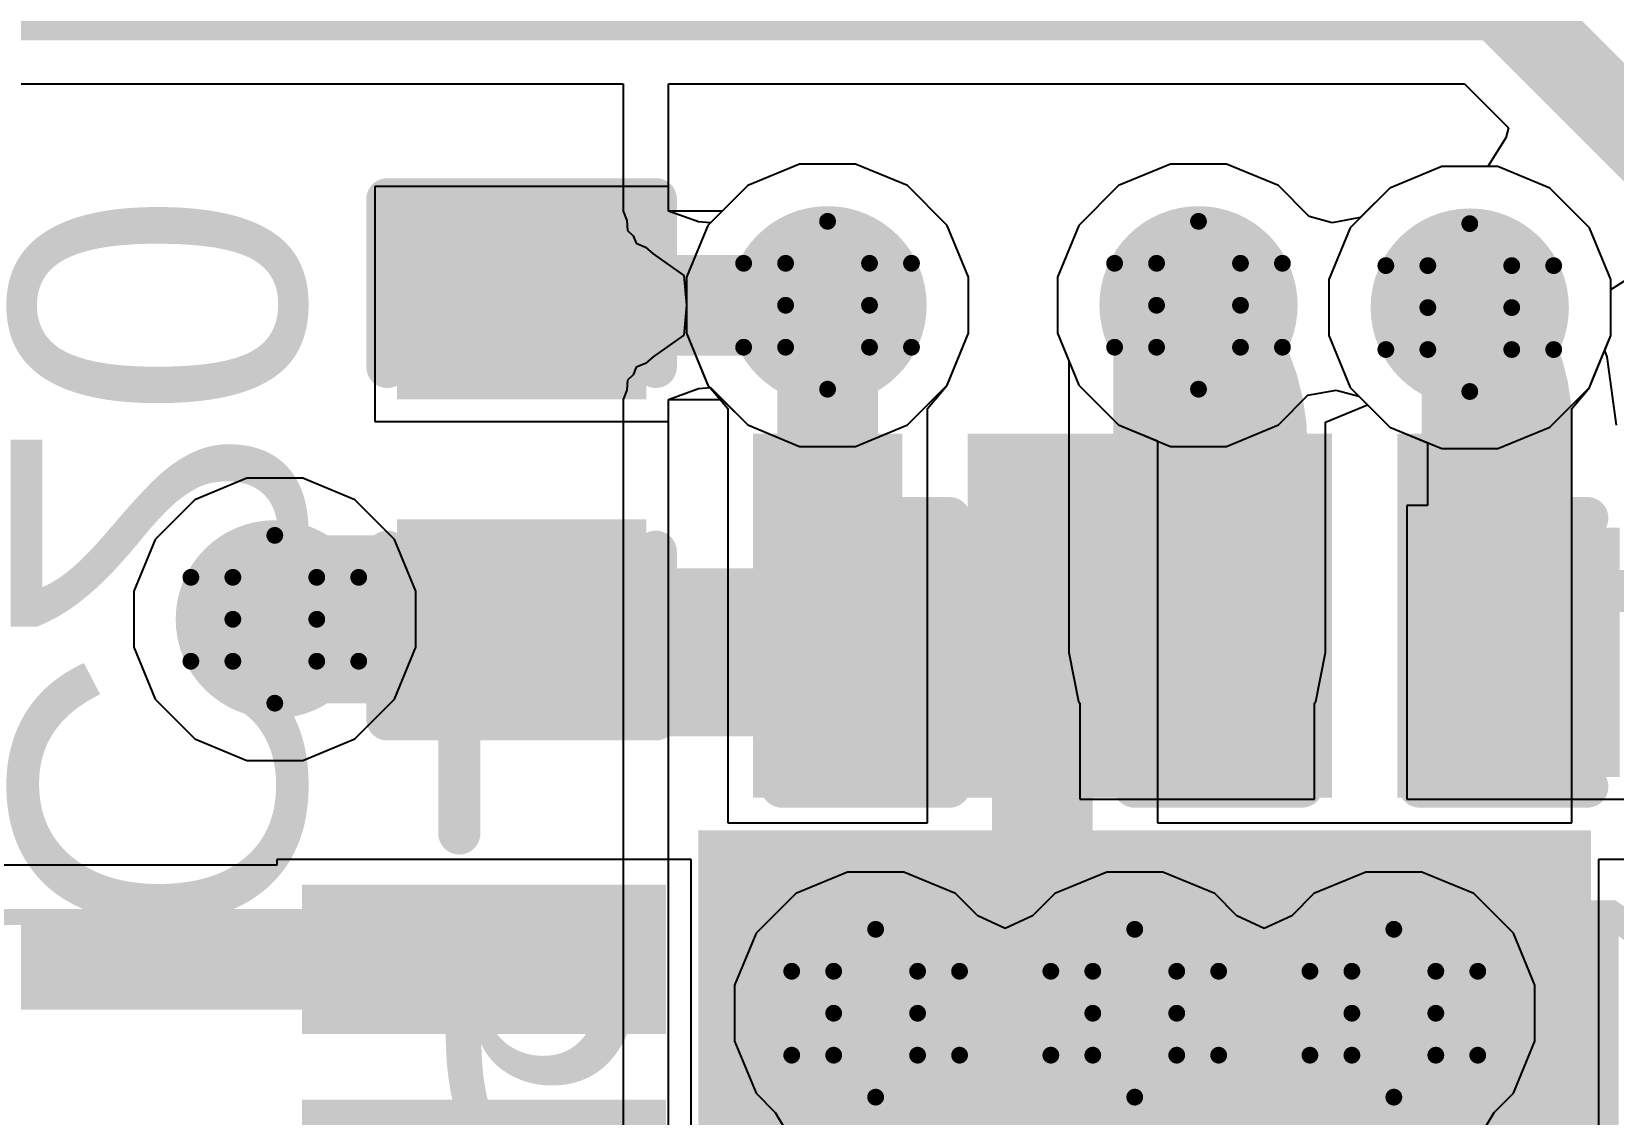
# Model space of a CAD drawing. Header units: inches. Extents: x -4 to 389, y 0 to 108.
# Drawn here: x 30.557 to 35.344, y 28.982 to 32.259 of the extents above; entities that cross this region are included whole.
import ezdxf

# ---------------------------------------------------------------- set-up
doc = ezdxf.new("R2010")
doc.units = ezdxf.units.IN
for name, color, linetype in [('Bottom Layer', 5, 'Continuous'), ('Bottom Overlay', 54, 'Continuous'), ('Bottom Paste', 16, 'Continuous'), ('Bottom Solder', 6, 'Continuous'), ('Drill Drawing', 1, 'Continuous'), ('Signal_1', 16, 'Continuous'), ('Signal_2', 76, 'Continuous'), ('Top Layer', 1, 'Continuous'), ('Top Overlay', 2, 'Continuous'), ('Top Solder', 216, 'Continuous'), ('Via Holes', 16, 'Continuous')]:
    doc.layers.add(name, color=color, linetype=linetype)
doc.styles.add('Arial', font='', dxfattribs={"height": 0.2})
doc.styles.get('Arial').set_extended_font_data('Arial')

msp = doc.modelspace()

# ---------------------------------------------------------------- hatches: boundary and pattern name
at = {"layer": 'Bottom Layer'}
h = msp.add_hatch(color=5, dxfattribs=at)
edge = h.paths.add_edge_path()
edge.add_arc((32.9658, 31.4304), 0.3, 0, 360)
h = msp.add_hatch(color=5, dxfattribs=at)
edge = h.paths.add_edge_path()
edge.add_arc((34.0885, 31.4304), 0.3, 0, 360)
h = msp.add_hatch(color=5, dxfattribs=at)
edge = h.paths.add_edge_path()
edge.add_arc((34.9095, 31.4234), 0.3, 0, 360)
for points in [[(31.7222, 31.6626), (32.3572, 31.6626), (32.3572, 31.2054), (31.7222, 31.2054)], [(31.7222, 30.7228), (32.3572, 30.7228), (32.3572, 30.2656), (31.7222, 30.2656)], [(33.3732, 30.6974), (33.3732, 30.0624), (32.916, 30.0624), (32.916, 30.6974)], [(34.313, 30.6974), (34.313, 30.0624), (33.8558, 30.0624), (33.8558, 30.6974)], [(35.3036, 30.6974), (35.3036, 30.0624), (34.8464, 30.0624), (34.8464, 30.6974)]]:
    msp.add_hatch(color=5, dxfattribs=at).paths.add_polyline_path(points)
h = msp.add_hatch(color=5, dxfattribs=at)
edge = h.paths.add_edge_path()
edge.add_arc((31.2928, 30.48), 0.3, 0, 360)
h = msp.add_hatch(color=5, dxfattribs=at)
edge = h.paths.add_edge_path()
edge.add_arc((33.1113, 29.2877), 0.3, 0, 360)
h = msp.add_hatch(color=5, dxfattribs=at)
edge = h.paths.add_edge_path()
edge.add_arc((33.8955, 29.2877), 0.3, 0, 360)
h = msp.add_hatch(color=5, dxfattribs=at)
edge = h.paths.add_edge_path()
edge.add_arc((34.6797, 29.2877), 0.3, 0, 360)
at = {"layer": 'Bottom Paste'}
for points in [[(31.7222, 31.6626), (32.3572, 31.6626), (32.3572, 31.2054), (31.7222, 31.2054)], [(31.7222, 30.7228), (32.3572, 30.7228), (32.3572, 30.2656), (31.7222, 30.2656)], [(33.3732, 30.6974), (33.3732, 30.0624), (32.916, 30.0624), (32.916, 30.6974)], [(34.313, 30.6974), (34.313, 30.0624), (33.8558, 30.0624), (33.8558, 30.6974)], [(35.3036, 30.6974), (35.3036, 30.0624), (34.8464, 30.0624), (34.8464, 30.6974)]]:
    msp.add_hatch(color=16, dxfattribs=at).paths.add_polyline_path(points)
at = {"layer": 'Bottom Solder'}
for points in [[(31.6622, 31.7226), (32.4172, 31.7226), (32.4172, 31.1454), (31.6622, 31.1454)], [(31.6622, 30.7828), (32.4172, 30.7828), (32.4172, 30.2056), (31.6622, 30.2056)], [(33.4332, 30.7574), (33.4332, 30.0024), (32.856, 30.0024), (32.856, 30.7574)], [(34.373, 30.7574), (34.373, 30.0024), (33.7958, 30.0024), (33.7958, 30.7574)], [(35.3636, 30.7574), (35.3636, 30.0024), (34.7864, 30.0024), (34.7864, 30.7574)]]:
    msp.add_hatch(color=6, dxfattribs=at).paths.add_polyline_path(points)
at = {"layer": 'Signal_1'}
h = msp.add_hatch(color=16, dxfattribs=at)
edge = h.paths.add_edge_path()
edge.add_arc((32.9658, 31.4304), 0.3, 0, 360)
h = msp.add_hatch(color=16, dxfattribs=at)
edge = h.paths.add_edge_path()
edge.add_arc((34.0885, 31.4304), 0.3, 0, 360)
h = msp.add_hatch(color=16, dxfattribs=at)
edge = h.paths.add_edge_path()
edge.add_arc((34.9095, 31.4234), 0.3, 0, 360)
h = msp.add_hatch(color=16, dxfattribs=at)
edge = h.paths.add_edge_path()
edge.add_arc((31.2928, 30.48), 0.3, 0, 360)
h = msp.add_hatch(color=16, dxfattribs=at)
edge = h.paths.add_edge_path()
edge.add_arc((33.1113, 29.2877), 0.3, 0, 360)
h = msp.add_hatch(color=16, dxfattribs=at)
edge = h.paths.add_edge_path()
edge.add_arc((33.8955, 29.2877), 0.3, 0, 360)
h = msp.add_hatch(color=16, dxfattribs=at)
edge = h.paths.add_edge_path()
edge.add_arc((34.6797, 29.2877), 0.3, 0, 360)
at = {"layer": 'Signal_2'}
h = msp.add_hatch(color=76, dxfattribs=at)
edge = h.paths.add_edge_path()
edge.add_arc((32.9658, 31.4304), 0.3, 0, 360)
h = msp.add_hatch(color=76, dxfattribs=at)
edge = h.paths.add_edge_path()
edge.add_arc((34.0885, 31.4304), 0.3, 0, 360)
h = msp.add_hatch(color=76, dxfattribs=at)
edge = h.paths.add_edge_path()
edge.add_arc((34.9095, 31.4234), 0.3, 0, 360)
h = msp.add_hatch(color=76, dxfattribs=at)
edge = h.paths.add_edge_path()
edge.add_arc((31.2928, 30.48), 0.3, 0, 360)
h = msp.add_hatch(color=76, dxfattribs=at)
edge = h.paths.add_edge_path()
edge.add_arc((33.1113, 29.2877), 0.3, 0, 360)
h = msp.add_hatch(color=76, dxfattribs=at)
edge = h.paths.add_edge_path()
edge.add_arc((33.8955, 29.2877), 0.3, 0, 360)
h = msp.add_hatch(color=76, dxfattribs=at)
edge = h.paths.add_edge_path()
edge.add_arc((34.6797, 29.2877), 0.3, 0, 360)
at = {"layer": 'Top Layer'}
h = msp.add_hatch(color=1, dxfattribs=at)
edge = h.paths.add_edge_path()
edge.add_arc((32.9658, 31.4304), 0.3, 0, 360)
h = msp.add_hatch(color=1, dxfattribs=at)
edge = h.paths.add_edge_path()
edge.add_arc((34.0885, 31.4304), 0.3, 0, 360)
h = msp.add_hatch(color=1, dxfattribs=at)
edge = h.paths.add_edge_path()
edge.add_arc((34.9095, 31.4234), 0.3, 0, 360)
for points in [[(32.7908, 30.9906), (33.1408, 30.9906), (33.1408, 29.9906), (32.7908, 29.9906)], [(33.4411, 30.9906), (33.7911, 30.9906), (33.7911, 29.9906), (33.4411, 29.9906)], [(34.0913, 30.9906), (34.4413, 30.9906), (34.4413, 29.9906), (34.0913, 29.9906)], [(34.7415, 30.9906), (35.0916, 30.9906), (35.0916, 29.9906), (34.7415, 29.9906)], [(32.6259, 27.1906), (32.6259, 29.7906), (35.2259, 29.7906), (35.2259, 27.1906)], [(31.4259, 29.2758), (31.4259, 29.6258), (32.4259, 29.6258), (32.4259, 29.2758)]]:
    msp.add_hatch(color=1, dxfattribs=at).paths.add_polyline_path(points)
h = msp.add_hatch(color=1, dxfattribs=at)
edge = h.paths.add_edge_path()
edge.add_arc((31.2928, 30.48), 0.3, 0, 360)
h = msp.add_hatch(color=1, dxfattribs=at)
edge = h.paths.add_edge_path()
edge.add_arc((33.1113, 29.2877), 0.3, 0, 360)
h = msp.add_hatch(color=1, dxfattribs=at)
edge = h.paths.add_edge_path()
edge.add_arc((33.8955, 29.2877), 0.3, 0, 360)
h = msp.add_hatch(color=1, dxfattribs=at)
edge = h.paths.add_edge_path()
edge.add_arc((34.6797, 29.2877), 0.3, 0, 360)
at = {"layer": 'Top Solder'}
for points in [[(32.74, 31.0414), (33.1916, 31.0414), (33.1916, 29.9398), (32.74, 29.9398)], [(33.3903, 31.0414), (33.8419, 31.0414), (33.8419, 29.9398), (33.3903, 29.9398)], [(34.0405, 31.0414), (34.4921, 31.0414), (34.4921, 29.9398), (34.0405, 29.9398)], [(34.6907, 31.0414), (35.1424, 31.0414), (35.1424, 29.9398), (34.6907, 29.9398)], [(32.5751, 27.1398), (32.5751, 29.8414), (35.2767, 29.8414), (35.2767, 27.1398)], [(31.3751, 29.225), (31.3751, 29.6766), (32.4767, 29.6766), (32.4767, 29.225)], [(31.3751, 28.5747), (31.3751, 29.0263), (32.4767, 29.0263), (32.4767, 28.5747)]]:
    msp.add_hatch(color=216, dxfattribs=at).paths.add_polyline_path(points)
at = {"layer": 'Via Holes'}
h = msp.add_hatch(color=7, dxfattribs=at)
edge = h.paths.add_edge_path()
edge.add_arc((32.9658, 31.4304), 0.15, 0, 360)
h = msp.add_hatch(color=7, dxfattribs=at)
edge = h.paths.add_edge_path()
edge.add_arc((34.0885, 31.4304), 0.15, 0, 360)
h = msp.add_hatch(color=7, dxfattribs=at)
edge = h.paths.add_edge_path()
edge.add_arc((34.9095, 31.4234), 0.15, 0, 360)
h = msp.add_hatch(color=7, dxfattribs=at)
edge = h.paths.add_edge_path()
edge.add_arc((31.2928, 30.48), 0.15, 0, 360)
h = msp.add_hatch(color=7, dxfattribs=at)
edge = h.paths.add_edge_path()
edge.add_arc((33.1113, 29.2877), 0.15, 0, 360)
h = msp.add_hatch(color=7, dxfattribs=at)
edge = h.paths.add_edge_path()
edge.add_arc((33.8955, 29.2877), 0.15, 0, 360)
h = msp.add_hatch(color=7, dxfattribs=at)
edge = h.paths.add_edge_path()
edge.add_arc((34.6797, 29.2877), 0.15, 0, 360)

# ---------------------------------------------------------------- linework, layer by layer
at = {"layer": 'Bottom Layer'}
for p, q in [((32.8809, 31.8574), (32.724, 31.7924)), ((33.0508, 31.8574), (32.8809, 31.8574)), ((33.2077, 31.7924), (33.0508, 31.8574)), ((34.0036, 31.8574), (33.8466, 31.7924)), ((34.1734, 31.8574), (34.0036, 31.8574)), ((34.3304, 31.7924), (34.1734, 31.8574)), ((34.8245, 31.8504), (34.6676, 31.7853)), ((34.9944, 31.8504), (34.8245, 31.8504)), ((35.1513, 31.7853), (34.9944, 31.8504)), ((32.4842, 31.7896), (31.5952, 31.7896)), ((31.5952, 31.7896), (31.5952, 31.0784)), ((32.4842, 31.7153), (32.4842, 31.7896)), ((32.724, 31.7924), (32.6468, 31.7153)), ((33.3278, 31.6723), (33.2077, 31.7924)), ((33.8466, 31.7924), (33.7265, 31.6723)), ((34.4239, 31.6989), (34.3304, 31.7924)), ((34.6676, 31.7853), (34.5782, 31.6959)), ((35.2714, 31.6652), (35.1513, 31.7853)), ((32.6468, 31.7153), (32.4842, 31.7153)), ((34.4927, 31.6801), (34.4239, 31.6989)), ((34.5782, 31.6959), (34.4927, 31.6801)), ((33.3928, 31.5154), (33.3278, 31.6723)), ((33.7265, 31.6723), (33.6615, 31.5154)), ((35.3365, 31.5083), (35.2714, 31.6652)), ((33.3928, 31.3455), (33.3928, 31.5154)), ((33.6615, 31.5154), (33.6615, 31.3455)), ((35.3365, 31.3384), (35.3365, 31.5083)), ((33.3278, 31.1886), (33.3928, 31.3455)), ((33.6615, 31.3455), (33.696, 31.2623)), ((35.3179, 31.2936), (35.3365, 31.3384)), ((33.696, 31.2623), (33.696, 30.3799)), ((35.3258, 31.2745), (35.3179, 31.2936)), ((35.3531, 31.0676), (35.3258, 31.2745)), ((33.2077, 31.0685), (33.3278, 31.1886)), ((32.4842, 31.0784), (32.4842, 31.1456)), ((32.4842, 31.1456), (32.6468, 31.1456)), ((32.6468, 31.1456), (32.724, 31.0685)), ((34.4729, 31.0764), (34.5999, 31.129)), ((34.5999, 31.129), (34.6676, 31.0614)), ((31.5952, 31.0784), (32.4842, 31.0784)), ((34.4729, 30.3799), (34.4729, 31.0764)), ((32.724, 31.0685), (32.8809, 31.0034)), ((33.0508, 31.0034), (33.2077, 31.0685)), ((34.6676, 31.0614), (34.782, 31.014)), ((32.8809, 31.0034), (33.0508, 31.0034)), ((34.782, 31.014), (34.782, 30.8244)), ((34.782, 30.8244), (34.7194, 30.8244)), ((34.7194, 30.8244), (34.7194, 29.9354)), ((33.696, 30.3799), (33.7255, 30.2313)), ((34.4433, 30.2313), (34.4729, 30.3799)), ((33.7255, 30.2313), (33.7288, 30.2263)), ((33.7288, 30.2263), (33.7288, 29.9354)), ((34.44, 30.2263), (34.4433, 30.2313)), ((34.44, 29.9354), (34.44, 30.2263)), ((33.7288, 29.9354), (34.44, 29.9354)), ((34.7194, 29.9354), (35.4306, 29.9354))]:
    msp.add_line(p, q, dxfattribs=at)
for points, const_width in [([(34.0844, 30.3799), (34.0844, 31.4264)], 0.508), ([(32.0859, 31.4304), (32.9658, 31.4304)], 0.3048), ([(34.0844, 31.4264), (34.0885, 31.4304)], 0.3048), ([(34.9095, 31.4234), (34.9165, 31.4304)], 0.3048), ([(35.0668, 30.3799), (35.0668, 31.0676)], 0.3048), ([(32.0255, 30.48), (32.0397, 30.4942)], 0.508), ([(32.0397, 30.4942), (32.0778, 30.4942)], 0.508), ([(32.0778, 30.4942), (32.1921, 30.3799)], 0.508), ([(31.2928, 30.48), (32.0255, 30.48)], 0.508), ([(32.1921, 30.3799), (33.1446, 30.3799)], 0.508)]:
    msp.add_lwpolyline(points, dxfattribs=dict(at, const_width=const_width))
for points, const_width in [([(33.9574, 31.4264, 1), (34.2114, 31.4264, 1)], 0.254), ([(32.0097, 31.4304, 1), (32.1621, 31.4304, 1)], 0.1524), ([(32.8896, 31.4304, 1), (33.042, 31.4304, 1)], 0.1524), ([(34.0082, 31.4264, 1), (34.1606, 31.4264, 1)], 0.1524), ([(34.0123, 31.4304, 1), (34.1647, 31.4304, 1)], 0.1524), ([(34.8333, 31.4234, 1), (34.9857, 31.4234, 1)], 0.1524), ([(34.8403, 31.4304, 1), (34.9927, 31.4304, 1)], 0.1524), ([(34.8403, 31.4304, 1), (34.9927, 31.4304, 1)], 0.1524), ([(34.9906, 31.0676, 1), (35.143, 31.0676, 1)], 0.1524), ([(34.9906, 31.0676, 1), (35.143, 31.0676, 1)], 0.1524), ([(31.9127, 30.4942, 1), (32.1667, 30.4942, 1)], 0.254), ([(31.9127, 30.4942, 1), (32.1667, 30.4942, 1)], 0.254), ([(31.9508, 30.4942, 1), (32.2048, 30.4942, 1)], 0.254), ([(31.9508, 30.4942, 1), (32.2048, 30.4942, 1)], 0.254), ([(31.1658, 30.48, 1), (31.4198, 30.48, 1)], 0.254), ([(31.8985, 30.48, 1), (32.1525, 30.48, 1)], 0.254), ([(31.8985, 30.48, 1), (32.1525, 30.48, 1)], 0.254), ([(32.0651, 30.3799, 1), (32.3191, 30.3799, 1)], 0.254), ([(32.0651, 30.3799, 1), (32.3191, 30.3799, 1)], 0.254), ([(33.0176, 30.3799, 1), (33.2716, 30.3799, 1)], 0.254), ([(33.9574, 30.3799, 1), (34.2114, 30.3799, 1)], 0.254), ([(34.9906, 30.3799, 1), (35.143, 30.3799, 1)], 0.1524)]:
    msp.add_lwpolyline(points, format="xyb", close=True, dxfattribs=dict(at, const_width=const_width))
at = {"layer": 'Bottom Layer', "const_width": 0.3048}
msp.add_lwpolyline([(34.9165, 31.4304, -0.198912), (35.0668, 31.0676)], format="xyb", dxfattribs=at)
at = {"layer": 'Bottom Overlay', "const_width": 0.127}
for points in [[(31.6333, 31.7515), (32.4461, 31.7515)], [(31.6333, 31.2435), (31.6333, 31.7515)], [(32.4461, 31.2435), (32.4461, 31.7515)], [(32.8271, 30.7863), (33.3351, 30.7863)], [(32.8271, 29.9735), (32.8271, 30.7863)], [(33.8939, 30.7863), (34.4019, 30.7863)], [(34.4019, 29.9735), (34.4019, 30.7863)], [(34.7575, 30.7863), (35.2655, 30.7863)], [(34.7575, 29.9735), (34.7575, 30.7863)], [(31.6333, 30.1767), (31.6333, 30.6847)], [(32.4461, 30.1767), (32.4461, 30.6847)], [(31.6333, 30.1767), (32.4461, 30.1767)], [(32.8271, 29.9735), (33.3351, 29.9735)], [(33.8939, 29.9735), (34.4019, 29.9735)], [(34.7575, 29.9735), (35.2655, 29.9735)]]:
    msp.add_lwpolyline(points, dxfattribs=at)
at = {"layer": 'Bottom Overlay', "const_width": 0.0635}
for points in [[(31.6016, 31.7515, 1), (31.6651, 31.7515, 1)], [(31.6016, 31.7515, 1), (31.6651, 31.7515, 1)], [(32.4144, 31.7515, 1), (32.4779, 31.7515, 1)], [(32.4144, 31.7515, 1), (32.4779, 31.7515, 1)], [(31.6016, 31.2435, 1), (31.6651, 31.2435, 1)], [(32.4144, 31.2435, 1), (32.4779, 31.2435, 1)], [(32.7954, 30.7863, 1), (32.8589, 30.7863, 1)], [(32.7954, 30.7863, 1), (32.8589, 30.7863, 1)], [(33.3034, 30.7863, 1), (33.3669, 30.7863, 1)], [(33.8622, 30.7863, 1), (33.9257, 30.7863, 1)], [(34.3702, 30.7863, 1), (34.4337, 30.7863, 1)], [(34.3702, 30.7863, 1), (34.4337, 30.7863, 1)], [(34.7258, 30.7863, 1), (34.7893, 30.7863, 1)], [(34.7258, 30.7863, 1), (34.7893, 30.7863, 1)], [(35.2338, 30.7863, 1), (35.2973, 30.7863, 1)], [(31.6016, 30.6847, 1), (31.6651, 30.6847, 1)], [(32.4144, 30.6847, 1), (32.4779, 30.6847, 1)], [(31.6016, 30.1767, 1), (31.6651, 30.1767, 1)], [(31.6016, 30.1767, 1), (31.6651, 30.1767, 1)], [(32.4144, 30.1767, 1), (32.4779, 30.1767, 1)], [(32.4144, 30.1767, 1), (32.4779, 30.1767, 1)], [(32.7954, 29.9735, 1), (32.8589, 29.9735, 1)], [(32.7954, 29.9735, 1), (32.8589, 29.9735, 1)], [(33.3034, 29.9735, 1), (33.3669, 29.9735, 1)], [(33.8622, 29.9735, 1), (33.9257, 29.9735, 1)], [(34.3702, 29.9735, 1), (34.4337, 29.9735, 1)], [(34.3702, 29.9735, 1), (34.4337, 29.9735, 1)], [(34.7258, 29.9735, 1), (34.7893, 29.9735, 1)], [(34.7258, 29.9735, 1), (34.7893, 29.9735, 1)], [(35.2338, 29.9735, 1), (35.2973, 29.9735, 1)]]:
    msp.add_lwpolyline(points, format="xyb", close=True, dxfattribs=at)
at = {"layer": 'Drill Drawing', "const_width": 0.0508}
for points in [[(32.8388, 31.5574), (32.9658, 31.6844)], [(32.9658, 31.6844), (33.0928, 31.5574)], [(33.9615, 31.5574), (34.0885, 31.6844)], [(34.0885, 31.6844), (34.2155, 31.5574)], [(34.7825, 31.5504), (34.9095, 31.6774)], [(34.9095, 31.6774), (35.0365, 31.5504)], [(32.7118, 31.5574), (32.8388, 31.4304)], [(32.7118, 31.5574), (32.8388, 31.5574)], [(33.0928, 31.5574), (33.2198, 31.5574)], [(33.0928, 31.4304), (33.2198, 31.5574)], [(33.8345, 31.5574), (33.9615, 31.4304)], [(33.8345, 31.5574), (33.9615, 31.5574)], [(34.2155, 31.5574), (34.3425, 31.5574)], [(34.2155, 31.4304), (34.3425, 31.5574)], [(34.6555, 31.5504), (34.7825, 31.4234)], [(34.6555, 31.5504), (34.7825, 31.5504)], [(35.0365, 31.5504), (35.1635, 31.5504)], [(35.0365, 31.4234), (35.1635, 31.5504)], [(32.7118, 31.3034), (32.8388, 31.4304)], [(33.0928, 31.4304), (33.2198, 31.3034)], [(33.8345, 31.3034), (33.9615, 31.4304)], [(34.2155, 31.4304), (34.3425, 31.3034)], [(34.6555, 31.2964), (34.7825, 31.4234)], [(35.0365, 31.4234), (35.1635, 31.2964)], [(32.7118, 31.3034), (32.8388, 31.3034)], [(32.8388, 31.3034), (32.9658, 31.1764)], [(32.9658, 31.1764), (33.0928, 31.3034)], [(33.0928, 31.3034), (33.2198, 31.3034)], [(33.8345, 31.3034), (33.9615, 31.3034)], [(33.9615, 31.3034), (34.0885, 31.1764)], [(34.0885, 31.1764), (34.2155, 31.3034)], [(34.2155, 31.3034), (34.3425, 31.3034)], [(34.6555, 31.2964), (34.7825, 31.2964)], [(34.7825, 31.2964), (34.9095, 31.1694)], [(34.9095, 31.1694), (35.0365, 31.2964)], [(35.0365, 31.2964), (35.1635, 31.2964)], [(31.1658, 30.607), (31.2928, 30.734)], [(31.2928, 30.734), (31.4198, 30.607)], [(31.0388, 30.607), (31.1658, 30.48)], [(31.0388, 30.607), (31.1658, 30.607)], [(31.4198, 30.607), (31.5468, 30.607)], [(31.4198, 30.48), (31.5468, 30.607)], [(31.0388, 30.353), (31.1658, 30.48)], [(31.4198, 30.48), (31.5468, 30.353)], [(31.0388, 30.353), (31.1658, 30.353)], [(31.1658, 30.353), (31.2928, 30.226)], [(31.2928, 30.226), (31.4198, 30.353)], [(31.4198, 30.353), (31.5468, 30.353)], [(32.9843, 29.4147), (33.1113, 29.5417)], [(33.1113, 29.5417), (33.2383, 29.4147)], [(33.7685, 29.4147), (33.8955, 29.5417)], [(33.8955, 29.5417), (34.0225, 29.4147)], [(34.5527, 29.4147), (34.6797, 29.5417)], [(34.6797, 29.5417), (34.8067, 29.4147)], [(32.8573, 29.4147), (32.9843, 29.2877)], [(32.8573, 29.4147), (32.9843, 29.4147)], [(33.2383, 29.4147), (33.3653, 29.4147)], [(33.2383, 29.2877), (33.3653, 29.4147)], [(33.6415, 29.4147), (33.7685, 29.2877)], [(33.6415, 29.4147), (33.7685, 29.4147)], [(34.0225, 29.4147), (34.1495, 29.4147)], [(34.0225, 29.2877), (34.1495, 29.4147)], [(34.4257, 29.4147), (34.5527, 29.2877)], [(34.4257, 29.4147), (34.5527, 29.4147)], [(34.8067, 29.4147), (34.9337, 29.4147)], [(34.8067, 29.2877), (34.9337, 29.4147)], [(32.8573, 29.1607), (32.9843, 29.2877)], [(33.2383, 29.2877), (33.3653, 29.1607)], [(33.6415, 29.1607), (33.7685, 29.2877)], [(34.0225, 29.2877), (34.1495, 29.1607)], [(34.4257, 29.1607), (34.5527, 29.2877)], [(34.8067, 29.2877), (34.9337, 29.1607)], [(32.8573, 29.1607), (32.9843, 29.1607)], [(32.9843, 29.1607), (33.1113, 29.0337)], [(33.1113, 29.0337), (33.2383, 29.1607)], [(33.2383, 29.1607), (33.3653, 29.1607)], [(33.6415, 29.1607), (33.7685, 29.1607)], [(33.7685, 29.1607), (33.8955, 29.0337)], [(33.8955, 29.0337), (34.0225, 29.1607)], [(34.0225, 29.1607), (34.1495, 29.1607)], [(34.4257, 29.1607), (34.5527, 29.1607)], [(34.5527, 29.1607), (34.6797, 29.0337)], [(34.6797, 29.0337), (34.8067, 29.1607)], [(34.8067, 29.1607), (34.9337, 29.1607)]]:
    msp.add_lwpolyline(points, dxfattribs=at)
at = {"layer": 'Drill Drawing', "const_width": 0.0254}
for points in [[(32.9531, 31.6844, 1), (32.9785, 31.6844, 1)], [(32.9531, 31.6844, 1), (32.9785, 31.6844, 1)], [(34.0758, 31.6844, 1), (34.1012, 31.6844, 1)], [(34.0758, 31.6844, 1), (34.1012, 31.6844, 1)], [(34.8968, 31.6774, 1), (34.9222, 31.6774, 1)], [(34.8968, 31.6774, 1), (34.9222, 31.6774, 1)], [(32.6991, 31.5574, 1), (32.7245, 31.5574, 1)], [(32.6991, 31.5574, 1), (32.7245, 31.5574, 1)], [(32.8261, 31.5574, 1), (32.8515, 31.5574, 1)], [(32.8261, 31.5574, 1), (32.8515, 31.5574, 1)], [(33.0801, 31.5574, 1), (33.1055, 31.5574, 1)], [(33.0801, 31.5574, 1), (33.1055, 31.5574, 1)], [(33.2071, 31.5574, 1), (33.2325, 31.5574, 1)], [(33.2071, 31.5574, 1), (33.2325, 31.5574, 1)], [(33.8218, 31.5574, 1), (33.8472, 31.5574, 1)], [(33.8218, 31.5574, 1), (33.8472, 31.5574, 1)], [(33.9488, 31.5574, 1), (33.9742, 31.5574, 1)], [(33.9488, 31.5574, 1), (33.9742, 31.5574, 1)], [(34.2028, 31.5574, 1), (34.2282, 31.5574, 1)], [(34.2028, 31.5574, 1), (34.2282, 31.5574, 1)], [(34.3298, 31.5574, 1), (34.3552, 31.5574, 1)], [(34.3298, 31.5574, 1), (34.3552, 31.5574, 1)], [(34.6428, 31.5504, 1), (34.6682, 31.5504, 1)], [(34.6428, 31.5504, 1), (34.6682, 31.5504, 1)], [(34.7698, 31.5504, 1), (34.7952, 31.5504, 1)], [(34.7698, 31.5504, 1), (34.7952, 31.5504, 1)], [(35.0238, 31.5504, 1), (35.0492, 31.5504, 1)], [(35.0238, 31.5504, 1), (35.0492, 31.5504, 1)], [(35.1508, 31.5504, 1), (35.1762, 31.5504, 1)], [(35.1508, 31.5504, 1), (35.1762, 31.5504, 1)], [(32.8261, 31.4304, 1), (32.8515, 31.4304, 1)], [(32.8261, 31.4304, 1), (32.8515, 31.4304, 1)], [(33.0801, 31.4304, 1), (33.1055, 31.4304, 1)], [(33.0801, 31.4304, 1), (33.1055, 31.4304, 1)], [(33.9488, 31.4304, 1), (33.9742, 31.4304, 1)], [(33.9488, 31.4304, 1), (33.9742, 31.4304, 1)], [(34.2028, 31.4304, 1), (34.2282, 31.4304, 1)], [(34.2028, 31.4304, 1), (34.2282, 31.4304, 1)], [(34.7698, 31.4234, 1), (34.7952, 31.4234, 1)], [(34.7698, 31.4234, 1), (34.7952, 31.4234, 1)], [(35.0238, 31.4234, 1), (35.0492, 31.4234, 1)], [(35.0238, 31.4234, 1), (35.0492, 31.4234, 1)], [(32.6991, 31.3034, 1), (32.7245, 31.3034, 1)], [(32.6991, 31.3034, 1), (32.7245, 31.3034, 1)], [(32.8261, 31.3034, 1), (32.8515, 31.3034, 1)], [(32.8261, 31.3034, 1), (32.8515, 31.3034, 1)], [(33.0801, 31.3034, 1), (33.1055, 31.3034, 1)], [(33.0801, 31.3034, 1), (33.1055, 31.3034, 1)], [(33.2071, 31.3034, 1), (33.2325, 31.3034, 1)], [(33.2071, 31.3034, 1), (33.2325, 31.3034, 1)], [(33.8218, 31.3034, 1), (33.8472, 31.3034, 1)], [(33.8218, 31.3034, 1), (33.8472, 31.3034, 1)], [(33.9488, 31.3034, 1), (33.9742, 31.3034, 1)], [(33.9488, 31.3034, 1), (33.9742, 31.3034, 1)], [(34.2028, 31.3034, 1), (34.2282, 31.3034, 1)], [(34.2028, 31.3034, 1), (34.2282, 31.3034, 1)], [(34.3298, 31.3034, 1), (34.3552, 31.3034, 1)], [(34.3298, 31.3034, 1), (34.3552, 31.3034, 1)], [(34.6428, 31.2964, 1), (34.6682, 31.2964, 1)], [(34.6428, 31.2964, 1), (34.6682, 31.2964, 1)], [(34.7698, 31.2964, 1), (34.7952, 31.2964, 1)], [(34.7698, 31.2964, 1), (34.7952, 31.2964, 1)], [(35.0238, 31.2964, 1), (35.0492, 31.2964, 1)], [(35.0238, 31.2964, 1), (35.0492, 31.2964, 1)], [(35.1508, 31.2964, 1), (35.1762, 31.2964, 1)], [(35.1508, 31.2964, 1), (35.1762, 31.2964, 1)], [(32.9531, 31.1764, 1), (32.9785, 31.1764, 1)], [(32.9531, 31.1764, 1), (32.9785, 31.1764, 1)], [(34.0758, 31.1764, 1), (34.1012, 31.1764, 1)], [(34.0758, 31.1764, 1), (34.1012, 31.1764, 1)], [(34.8968, 31.1694, 1), (34.9222, 31.1694, 1)], [(34.8968, 31.1694, 1), (34.9222, 31.1694, 1)], [(31.2801, 30.734, 1), (31.3055, 30.734, 1)], [(31.2801, 30.734, 1), (31.3055, 30.734, 1)], [(31.0261, 30.607, 1), (31.0515, 30.607, 1)], [(31.0261, 30.607, 1), (31.0515, 30.607, 1)], [(31.1531, 30.607, 1), (31.1785, 30.607, 1)], [(31.1531, 30.607, 1), (31.1785, 30.607, 1)], [(31.4071, 30.607, 1), (31.4325, 30.607, 1)], [(31.4071, 30.607, 1), (31.4325, 30.607, 1)], [(31.5341, 30.607, 1), (31.5595, 30.607, 1)], [(31.5341, 30.607, 1), (31.5595, 30.607, 1)], [(31.1531, 30.48, 1), (31.1785, 30.48, 1)], [(31.1531, 30.48, 1), (31.1785, 30.48, 1)], [(31.4071, 30.48, 1), (31.4325, 30.48, 1)], [(31.4071, 30.48, 1), (31.4325, 30.48, 1)], [(31.0261, 30.353, 1), (31.0515, 30.353, 1)], [(31.0261, 30.353, 1), (31.0515, 30.353, 1)], [(31.1531, 30.353, 1), (31.1785, 30.353, 1)], [(31.1531, 30.353, 1), (31.1785, 30.353, 1)], [(31.4071, 30.353, 1), (31.4325, 30.353, 1)], [(31.4071, 30.353, 1), (31.4325, 30.353, 1)], [(31.5341, 30.353, 1), (31.5595, 30.353, 1)], [(31.5341, 30.353, 1), (31.5595, 30.353, 1)], [(31.2801, 30.226, 1), (31.3055, 30.226, 1)], [(31.2801, 30.226, 1), (31.3055, 30.226, 1)], [(33.0986, 29.5417, 1), (33.124, 29.5417, 1)], [(33.0986, 29.5417, 1), (33.124, 29.5417, 1)], [(33.8828, 29.5417, 1), (33.9082, 29.5417, 1)], [(33.8828, 29.5417, 1), (33.9082, 29.5417, 1)], [(34.667, 29.5417, 1), (34.6924, 29.5417, 1)], [(34.667, 29.5417, 1), (34.6924, 29.5417, 1)], [(32.8446, 29.4147, 1), (32.87, 29.4147, 1)], [(32.8446, 29.4147, 1), (32.87, 29.4147, 1)], [(32.9716, 29.4147, 1), (32.997, 29.4147, 1)], [(32.9716, 29.4147, 1), (32.997, 29.4147, 1)], [(33.2256, 29.4147, 1), (33.251, 29.4147, 1)], [(33.2256, 29.4147, 1), (33.251, 29.4147, 1)], [(33.3526, 29.4147, 1), (33.378, 29.4147, 1)], [(33.3526, 29.4147, 1), (33.378, 29.4147, 1)], [(33.6288, 29.4147, 1), (33.6542, 29.4147, 1)], [(33.6288, 29.4147, 1), (33.6542, 29.4147, 1)], [(33.7558, 29.4147, 1), (33.7812, 29.4147, 1)], [(33.7558, 29.4147, 1), (33.7812, 29.4147, 1)], [(34.0098, 29.4147, 1), (34.0352, 29.4147, 1)], [(34.0098, 29.4147, 1), (34.0352, 29.4147, 1)], [(34.1368, 29.4147, 1), (34.1622, 29.4147, 1)], [(34.1368, 29.4147, 1), (34.1622, 29.4147, 1)], [(34.413, 29.4147, 1), (34.4384, 29.4147, 1)], [(34.413, 29.4147, 1), (34.4384, 29.4147, 1)], [(34.54, 29.4147, 1), (34.5654, 29.4147, 1)], [(34.54, 29.4147, 1), (34.5654, 29.4147, 1)], [(34.794, 29.4147, 1), (34.8194, 29.4147, 1)], [(34.794, 29.4147, 1), (34.8194, 29.4147, 1)], [(34.921, 29.4147, 1), (34.9464, 29.4147, 1)], [(34.921, 29.4147, 1), (34.9464, 29.4147, 1)], [(32.9716, 29.2877, 1), (32.997, 29.2877, 1)], [(32.9716, 29.2877, 1), (32.997, 29.2877, 1)], [(33.2256, 29.2877, 1), (33.251, 29.2877, 1)], [(33.2256, 29.2877, 1), (33.251, 29.2877, 1)], [(33.7558, 29.2877, 1), (33.7812, 29.2877, 1)], [(33.7558, 29.2877, 1), (33.7812, 29.2877, 1)], [(34.0098, 29.2877, 1), (34.0352, 29.2877, 1)], [(34.0098, 29.2877, 1), (34.0352, 29.2877, 1)], [(34.54, 29.2877, 1), (34.5654, 29.2877, 1)], [(34.54, 29.2877, 1), (34.5654, 29.2877, 1)], [(34.794, 29.2877, 1), (34.8194, 29.2877, 1)], [(34.794, 29.2877, 1), (34.8194, 29.2877, 1)], [(32.8446, 29.1607, 1), (32.87, 29.1607, 1)], [(32.8446, 29.1607, 1), (32.87, 29.1607, 1)], [(32.9716, 29.1607, 1), (32.997, 29.1607, 1)], [(32.9716, 29.1607, 1), (32.997, 29.1607, 1)], [(33.2256, 29.1607, 1), (33.251, 29.1607, 1)], [(33.2256, 29.1607, 1), (33.251, 29.1607, 1)], [(33.3526, 29.1607, 1), (33.378, 29.1607, 1)], [(33.3526, 29.1607, 1), (33.378, 29.1607, 1)], [(33.6288, 29.1607, 1), (33.6542, 29.1607, 1)], [(33.6288, 29.1607, 1), (33.6542, 29.1607, 1)], [(33.7558, 29.1607, 1), (33.7812, 29.1607, 1)], [(33.7558, 29.1607, 1), (33.7812, 29.1607, 1)], [(34.0098, 29.1607, 1), (34.0352, 29.1607, 1)], [(34.0098, 29.1607, 1), (34.0352, 29.1607, 1)], [(34.1368, 29.1607, 1), (34.1622, 29.1607, 1)], [(34.1368, 29.1607, 1), (34.1622, 29.1607, 1)], [(34.413, 29.1607, 1), (34.4384, 29.1607, 1)], [(34.413, 29.1607, 1), (34.4384, 29.1607, 1)], [(34.54, 29.1607, 1), (34.5654, 29.1607, 1)], [(34.54, 29.1607, 1), (34.5654, 29.1607, 1)], [(34.794, 29.1607, 1), (34.8194, 29.1607, 1)], [(34.794, 29.1607, 1), (34.8194, 29.1607, 1)], [(34.921, 29.1607, 1), (34.9464, 29.1607, 1)], [(34.921, 29.1607, 1), (34.9464, 29.1607, 1)], [(33.0986, 29.0337, 1), (33.124, 29.0337, 1)], [(33.0986, 29.0337, 1), (33.124, 29.0337, 1)], [(33.8828, 29.0337, 1), (33.9082, 29.0337, 1)], [(33.8828, 29.0337, 1), (33.9082, 29.0337, 1)], [(34.667, 29.0337, 1), (34.6924, 29.0337, 1)], [(34.667, 29.0337, 1), (34.6924, 29.0337, 1)]]:
    msp.add_lwpolyline(points, format="xyb", close=True, dxfattribs=at)
at = {"layer": 'Signal_1'}
for p, q in [((32.8809, 31.8574), (32.724, 31.7924)), ((33.0508, 31.8574), (32.8809, 31.8574)), ((33.2077, 31.7924), (33.0508, 31.8574)), ((34.0036, 31.8574), (33.8466, 31.7924)), ((34.1734, 31.8574), (34.0036, 31.8574)), ((34.3304, 31.7924), (34.1734, 31.8574)), ((34.8245, 31.8504), (34.6676, 31.7853)), ((34.9944, 31.8504), (34.8245, 31.8504)), ((35.1513, 31.7853), (34.9944, 31.8504)), ((32.724, 31.7924), (32.6038, 31.6723)), ((33.3278, 31.6723), (33.2077, 31.7924)), ((33.8466, 31.7924), (33.7265, 31.6723)), ((34.4239, 31.6989), (34.3304, 31.7924)), ((34.6676, 31.7853), (34.5782, 31.6959)), ((35.2714, 31.6652), (35.1513, 31.7853)), ((34.4927, 31.6801), (34.4239, 31.6989)), ((34.5782, 31.6959), (34.4927, 31.6801)), ((32.6038, 31.6723), (32.5388, 31.5154)), ((33.3928, 31.5154), (33.3278, 31.6723)), ((33.7265, 31.6723), (33.6615, 31.5154)), ((35.3365, 31.5083), (35.2714, 31.6652)), ((32.5388, 31.5154), (32.5388, 31.3455)), ((33.3928, 31.3455), (33.3928, 31.5154)), ((33.6615, 31.5154), (33.6615, 31.3455)), ((35.3365, 31.3384), (35.3365, 31.5083)), ((32.5388, 31.3455), (32.6038, 31.1886)), ((33.3278, 31.1886), (33.3928, 31.3455)), ((33.6615, 31.3455), (33.7265, 31.1886)), ((35.2714, 31.1815), (35.3365, 31.3384)), ((32.6038, 31.1886), (32.724, 31.0685)), ((33.2077, 31.0685), (33.3278, 31.1886)), ((33.7265, 31.1886), (33.8466, 31.0685)), ((34.4198, 31.1579), (34.5052, 31.1737)), ((34.5052, 31.1737), (34.574, 31.1549)), ((35.1513, 31.0614), (35.2714, 31.1815)), ((34.3304, 31.0685), (34.4198, 31.1579)), ((34.574, 31.1549), (34.6676, 31.0614)), ((32.724, 31.0685), (32.8809, 31.0034)), ((33.0508, 31.0034), (33.2077, 31.0685)), ((33.8466, 31.0685), (34.0036, 31.0034)), ((34.1734, 31.0034), (34.3304, 31.0685)), ((34.6676, 31.0614), (34.8245, 30.9964)), ((34.9944, 30.9964), (35.1513, 31.0614)), ((32.8809, 31.0034), (33.0508, 31.0034)), ((34.0036, 31.0034), (34.1734, 31.0034)), ((34.8245, 30.9964), (34.9944, 30.9964)), ((31.2079, 30.907), (31.0509, 30.842)), ((31.3778, 30.907), (31.2079, 30.907)), ((31.5347, 30.842), (31.3778, 30.907)), ((31.0509, 30.842), (30.9308, 30.7219)), ((31.6548, 30.7219), (31.5347, 30.842)), ((30.9308, 30.7219), (30.8658, 30.5649)), ((31.7198, 30.5649), (31.6548, 30.7219)), ((30.8658, 30.5649), (30.8658, 30.3951)), ((31.7198, 30.3951), (31.7198, 30.5649)), ((30.8658, 30.3951), (30.9308, 30.2381)), ((31.6548, 30.2381), (31.7198, 30.3951)), ((30.9308, 30.2381), (31.0509, 30.118)), ((31.5347, 30.118), (31.6548, 30.2381)), ((31.0509, 30.118), (31.2079, 30.053)), ((31.3778, 30.053), (31.5347, 30.118)), ((31.2079, 30.053), (31.3778, 30.053)), ((33.0264, 29.7147), (32.8694, 29.6497)), ((33.1962, 29.7147), (33.0264, 29.7147)), ((33.3532, 29.6497), (33.1962, 29.7147)), ((33.8106, 29.7147), (33.6536, 29.6497)), ((33.9805, 29.7147), (33.8106, 29.7147)), ((34.1374, 29.6497), (33.9805, 29.7147)), ((34.5948, 29.7147), (34.4379, 29.6497)), ((34.7647, 29.7147), (34.5948, 29.7147)), ((34.9216, 29.6497), (34.7647, 29.7147)), ((32.8694, 29.6497), (32.7493, 29.5296)), ((33.4204, 29.5824), (33.3532, 29.6497)), ((33.6536, 29.6497), (33.5864, 29.5824)), ((34.2047, 29.5824), (34.1374, 29.6497)), ((34.4379, 29.6497), (34.3706, 29.5824)), ((35.0417, 29.5296), (34.9216, 29.6497)), ((33.5034, 29.5437), (33.4204, 29.5824)), ((33.5864, 29.5824), (33.5034, 29.5437)), ((34.2876, 29.5437), (34.2047, 29.5824)), ((34.3706, 29.5824), (34.2876, 29.5437)), ((32.7493, 29.5296), (32.6843, 29.3727)), ((35.1067, 29.3727), (35.0417, 29.5296)), ((32.6843, 29.3727), (32.6843, 29.2028)), ((35.1067, 29.2028), (35.1067, 29.3727)), ((32.6843, 29.2028), (32.7493, 29.0458)), ((35.0417, 29.0458), (35.1067, 29.2028)), ((32.7493, 29.0458), (32.8075, 28.9877)), ((34.9836, 28.9877), (35.0417, 29.0458)), ((32.8075, 28.9877), (32.8569, 28.9047)), ((34.9341, 28.9047), (34.9836, 28.9877))]:
    msp.add_line(p, q, dxfattribs=at)
at = {"layer": 'Signal_2'}
for p, q in [((28.3521, 32.1006), (32.3468, 32.1006)), ((32.3468, 32.1006), (32.3468, 31.7155)), ((32.4842, 31.7155), (32.4842, 32.1006)), ((32.4842, 32.1006), (34.8939, 32.1006)), ((34.8939, 32.1006), (35.0269, 31.9677)), ((35.0184, 31.9372), (34.9646, 31.8504)), ((35.0269, 31.9677), (35.0184, 31.9372)), ((32.8809, 31.8574), (32.724, 31.7924)), ((33.0508, 31.8574), (32.8809, 31.8574)), ((33.2077, 31.7924), (33.0508, 31.8574)), ((34.8245, 31.8504), (34.6676, 31.7853)), ((34.9646, 31.8504), (34.8245, 31.8504)), ((32.724, 31.7924), (32.6112, 31.6797)), ((33.3278, 31.6723), (33.2077, 31.7924)), ((34.6676, 31.7853), (34.5475, 31.6652)), ((32.3468, 31.7155), (32.3584, 31.6874)), ((32.575, 31.6827), (32.4842, 31.7155)), ((32.3584, 31.6874), (32.3598, 31.657)), ((32.3598, 31.657), (32.3778, 31.6407)), ((32.6112, 31.6797), (32.575, 31.6827)), ((33.3928, 31.5154), (33.3278, 31.6723)), ((34.5475, 31.6652), (34.4825, 31.5083)), ((32.3778, 31.6407), (32.387, 31.6183)), ((32.387, 31.6183), (32.4151, 31.6066)), ((32.4151, 31.6066), (32.4376, 31.5862)), ((32.4376, 31.5862), (32.5311, 31.5208)), ((32.5311, 31.5208), (32.5385, 31.4304)), ((33.3928, 31.3455), (33.3928, 31.5154)), ((34.4825, 31.5083), (34.4825, 31.3384)), ((35.3365, 31.4785), (35.4233, 31.5323)), ((35.3365, 31.3384), (35.3365, 31.4785)), ((32.5385, 31.4304), (32.5311, 31.3401)), ((32.5311, 31.3401), (32.4376, 31.2747)), ((33.3278, 31.1886), (33.3928, 31.3455)), ((34.4825, 31.3384), (34.5475, 31.1815)), ((35.2714, 31.1815), (35.3365, 31.3384)), ((32.4376, 31.2747), (32.4151, 31.2543)), ((32.3778, 31.2202), (32.3598, 31.2039)), ((32.387, 31.2426), (32.3778, 31.2202)), ((32.4151, 31.2543), (32.387, 31.2426)), ((32.3584, 31.1735), (32.3468, 31.1454)), ((32.3598, 31.2039), (32.3584, 31.1735)), ((32.4842, 31.1454), (32.575, 31.1782)), ((32.575, 31.1782), (32.6112, 31.1812)), ((32.6112, 31.1812), (32.724, 31.0685)), ((33.2077, 31.0685), (33.3278, 31.1886)), ((34.5475, 31.1815), (34.6676, 31.0614)), ((35.1513, 31.0614), (35.2714, 31.1815)), ((32.3468, 31.1454), (32.3468, 27.9978)), ((32.4842, 27.9978), (32.4842, 31.1454)), ((32.724, 31.0685), (32.8809, 31.0034)), ((33.0508, 31.0034), (33.2077, 31.0685)), ((34.6676, 31.0614), (34.8245, 30.9964)), ((34.9944, 30.9964), (35.1513, 31.0614)), ((32.8809, 31.0034), (33.0508, 31.0034)), ((34.8245, 30.9964), (34.9944, 30.9964)), ((31.2079, 30.907), (31.0509, 30.842)), ((31.3778, 30.907), (31.2079, 30.907)), ((31.5347, 30.842), (31.3778, 30.907)), ((31.0509, 30.842), (30.9308, 30.7219)), ((31.6548, 30.7219), (31.5347, 30.842)), ((30.9308, 30.7219), (30.8658, 30.5649)), ((31.7198, 30.5649), (31.6548, 30.7219)), ((30.8658, 30.5649), (30.8658, 30.3951)), ((31.7198, 30.3951), (31.7198, 30.5649)), ((30.8658, 30.3951), (30.9308, 30.2381)), ((31.6548, 30.2381), (31.7198, 30.3951)), ((30.9308, 30.2381), (31.0509, 30.118)), ((31.5347, 30.118), (31.6548, 30.2381)), ((31.0509, 30.118), (31.2079, 30.053)), ((31.3778, 30.053), (31.5347, 30.118)), ((31.2079, 30.053), (31.3778, 30.053)), ((33.0264, 29.7147), (32.8694, 29.6497)), ((33.1962, 29.7147), (33.0264, 29.7147)), ((33.3532, 29.6497), (33.1962, 29.7147)), ((33.8106, 29.7147), (33.6536, 29.6497)), ((33.9805, 29.7147), (33.8106, 29.7147)), ((34.1374, 29.6497), (33.9805, 29.7147)), ((34.5948, 29.7147), (34.4379, 29.6497)), ((34.7647, 29.7147), (34.5948, 29.7147)), ((34.9216, 29.6497), (34.7647, 29.7147)), ((32.8694, 29.6497), (32.7493, 29.5296)), ((33.4204, 29.5824), (33.3532, 29.6497)), ((33.6536, 29.6497), (33.5864, 29.5824)), ((34.2047, 29.5824), (34.1374, 29.6497)), ((34.4379, 29.6497), (34.3706, 29.5824)), ((35.0417, 29.5296), (34.9216, 29.6497)), ((33.5034, 29.5437), (33.4204, 29.5824)), ((33.5864, 29.5824), (33.5034, 29.5437)), ((34.2876, 29.5437), (34.2047, 29.5824)), ((34.3706, 29.5824), (34.2876, 29.5437)), ((32.7493, 29.5296), (32.6843, 29.3727)), ((35.1067, 29.3727), (35.0417, 29.5296)), ((32.6843, 29.3727), (32.6843, 29.2028)), ((35.1067, 29.2028), (35.1067, 29.3727)), ((32.6843, 29.2028), (32.7493, 29.0458)), ((35.0417, 29.0458), (35.1067, 29.2028)), ((32.7493, 29.0458), (32.8075, 28.9877)), ((34.9836, 28.9877), (35.0417, 29.0458)), ((32.8075, 28.9877), (32.8569, 28.9047)), ((34.9341, 28.9047), (34.9836, 28.9877))]:
    msp.add_line(p, q, dxfattribs=at)
at = {"layer": 'Signal_2', "const_width": 0.254}
for points in [[(28.2448, 32.3596), (35.0012, 32.3596)], [(35.0012, 32.3596), (36.0005, 31.3603)]]:
    msp.add_lwpolyline(points, dxfattribs=at)
at = {"layer": 'Signal_2', "const_width": 0.127}
msp.add_lwpolyline([(34.9377, 32.3596, 1), (35.0647, 32.3596, 1)], format="xyb", close=True, dxfattribs=at)
msp.add_lwpolyline([(34.9377, 32.3596, 1), (35.0647, 32.3596, 1)], format="xyb", close=True, dxfattribs=at)
at = {"layer": 'Top Layer'}
for p, q in [((32.8809, 31.8574), (32.724, 31.7924)), ((33.0508, 31.8574), (32.8809, 31.8574)), ((33.2077, 31.7924), (33.0508, 31.8574)), ((34.0036, 31.8574), (33.8466, 31.7924)), ((34.1734, 31.8574), (34.0036, 31.8574)), ((34.3304, 31.7924), (34.1734, 31.8574)), ((34.8245, 31.8504), (34.6676, 31.7853)), ((34.9944, 31.8504), (34.8245, 31.8504)), ((35.1513, 31.7853), (34.9944, 31.8504)), ((32.724, 31.7924), (32.6038, 31.6723)), ((33.3278, 31.6723), (33.2077, 31.7924)), ((33.8466, 31.7924), (33.7265, 31.6723)), ((34.4239, 31.6989), (34.3304, 31.7924)), ((34.6676, 31.7853), (34.5782, 31.6959)), ((35.2714, 31.6652), (35.1513, 31.7853)), ((34.4927, 31.6801), (34.4239, 31.6989)), ((34.5782, 31.6959), (34.4927, 31.6801)), ((32.6038, 31.6723), (32.5388, 31.5154)), ((33.3928, 31.5154), (33.3278, 31.6723)), ((33.7265, 31.6723), (33.6615, 31.5154)), ((35.3365, 31.5083), (35.2714, 31.6652)), ((32.5388, 31.5154), (32.5388, 31.3455)), ((33.3928, 31.3455), (33.3928, 31.5154)), ((33.6615, 31.5154), (33.6615, 31.3455)), ((35.3365, 31.3384), (35.3365, 31.5083)), ((32.5388, 31.3455), (32.5928, 31.2152)), ((33.3377, 31.2124), (33.3928, 31.3455)), ((33.6615, 31.3455), (33.7265, 31.1886)), ((35.2851, 31.2145), (35.3365, 31.3384)), ((32.5928, 31.2152), (32.6038, 31.1886)), ((35.2714, 31.1815), (35.2851, 31.2145)), ((32.6038, 31.1886), (32.6243, 31.1643)), ((33.3073, 31.1643), (33.3278, 31.1886)), ((33.3278, 31.1886), (33.3377, 31.2124)), ((33.7265, 31.1886), (33.8466, 31.0685)), ((35.2534, 31.1597), (35.2714, 31.1815)), ((32.6243, 31.1643), (32.6638, 31.1176)), ((32.6638, 31.1176), (32.6638, 31.1176)), ((32.6638, 31.1176), (32.6638, 31.1176)), ((32.6638, 31.1176), (32.6638, 29.8636)), ((33.2678, 31.1176), (33.3073, 31.1643)), ((33.2678, 29.8636), (33.2678, 31.1176)), ((33.2678, 31.1176), (33.2678, 31.1176)), ((33.2678, 31.1176), (33.2678, 31.1176)), ((35.2186, 31.1176), (35.2534, 31.1597)), ((35.2186, 29.8636), (35.2186, 31.1176)), ((35.2186, 31.1176), (35.2186, 31.1176)), ((35.2186, 31.1176), (35.2186, 31.1176)), ((33.8466, 31.0685), (33.9643, 31.0197)), ((33.9643, 31.0197), (33.9643, 29.8636)), ((32.6638, 29.8636), (33.2678, 29.8636)), ((33.9643, 29.8636), (34.5683, 29.8636)), ((34.5683, 29.8636), (34.5683, 29.8636)), ((34.5683, 29.8636), (34.6145, 29.8636)), ((34.6145, 29.8636), (34.6145, 29.8636)), ((34.6145, 29.8636), (34.6953, 29.8636)), ((34.6953, 29.8636), (35.2186, 29.8636)), ((31.2989, 29.7356), (30.2026, 29.7356)), ((32.5529, 29.7528), (31.2989, 29.7528)), ((31.2989, 29.7528), (31.2989, 29.7356)), ((32.5529, 29.2295), (32.5529, 29.7528)), ((36.5529, 29.7528), (35.2989, 29.7528)), ((35.2989, 29.7528), (35.2989, 29.2295)), ((32.5529, 29.1025), (32.5529, 29.2295)), ((35.2989, 29.2295), (35.2989, 29.1488)), ((35.2989, 29.1488), (35.2989, 29.1488)), ((35.2989, 29.1488), (35.2989, 29.1025)), ((32.5529, 29.0218), (32.5529, 29.1025)), ((35.2989, 29.1025), (35.2989, 29.1025)), ((35.2989, 29.1025), (35.2989, 28.5793)), ((32.5529, 28.4985), (32.5529, 29.0218))]:
    msp.add_line(p, q, dxfattribs=at)
at = {"layer": 'Top Layer', "const_width": 0.3048}
for points in [[(32.9658, 30.4906), (32.9658, 31.4304)], [(34.9095, 31.4234), (34.9165, 31.4234)], [(34.9165, 30.4906), (34.9165, 31.4234)], [(34.2663, 30.4906), (34.2663, 31.0012)], [(33.6161, 28.8005), (33.6161, 30.4906)], [(29.8836, 29.4508), (31.9259, 29.4508)]]:
    msp.add_lwpolyline(points, dxfattribs=at)
at = {"layer": 'Top Layer', "const_width": 0.1524}
for points in [[(32.8896, 31.4304, 1), (33.042, 31.4304, 1)], [(34.0123, 31.4304, 1), (34.1647, 31.4304, 1)], [(34.8333, 31.4234, 1), (34.9857, 31.4234, 1)], [(34.8403, 31.4234, 1), (34.9927, 31.4234, 1)], [(34.8403, 31.4234, 1), (34.9927, 31.4234, 1)], [(34.1901, 31.0012, 1), (34.3425, 31.0012, 1)], [(34.1901, 31.0012, 1), (34.3425, 31.0012, 1)], [(32.8896, 30.4906, 1), (33.042, 30.4906, 1)], [(33.5399, 30.4906, 1), (33.6923, 30.4906, 1)], [(34.1901, 30.4906, 1), (34.3425, 30.4906, 1)], [(34.8403, 30.4906, 1), (34.9927, 30.4906, 1)], [(31.8497, 29.4508, 1), (32.0021, 29.4508, 1)]]:
    msp.add_lwpolyline(points, format="xyb", close=True, dxfattribs=at)
at = {"layer": 'Top Layer', "const_width": 0.3048}
msp.add_lwpolyline([(34.0885, 31.4304, -0.198912), (34.2663, 31.0012)], format="xyb", dxfattribs=at)
at = {"layer": 'Top Overlay', "const_width": 0.127}
for points in [[(31.8513, 30.5652), (32.5851, 30.5652)], [(31.8513, 29.8315), (31.8513, 30.5652)], [(35.2668, 30.5652), (36.0005, 30.5652)]]:
    msp.add_lwpolyline(points, dxfattribs=at)
at = {"layer": 'Top Overlay', "const_width": 0.0635}
for points in [[(31.8196, 30.5652, 1), (31.8831, 30.5652, 1)], [(31.8196, 30.5652, 1), (31.8831, 30.5652, 1)], [(32.5533, 30.5652, 1), (32.6168, 30.5652, 1)], [(35.2351, 30.5652, 1), (35.2986, 30.5652, 1)], [(31.8196, 29.8315, 1), (31.8831, 29.8315, 1)]]:
    msp.add_lwpolyline(points, format="xyb", close=True, dxfattribs=at)

# ---------------------------------------------------------------- texts
at = {"layer": 'Bottom Overlay', "style": 'Arial', "text_generation_flag": 2}
msp.add_text('C20', height=0.889, rotation=270, dxfattribs=at).set_placement((30.4929, 29.4982))
for s, p in [('C19', (34.0293, 28.7656)), ('C18', (36.5693, 28.7402))]:
    msp.add_text(s, height=0.889, dxfattribs=at).set_placement(p)

doc.saveas('drawing.dxf')
